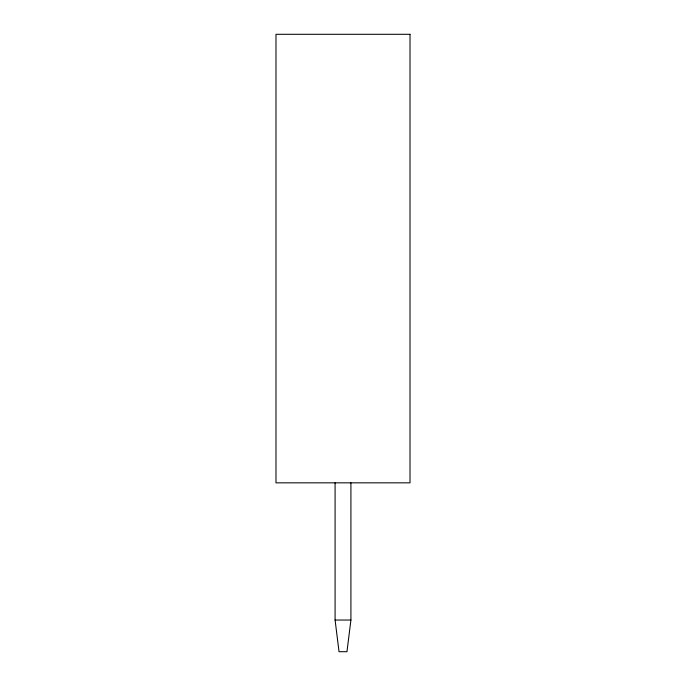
<?xml version="1.0" encoding="UTF-8"?>
<svg xmlns="http://www.w3.org/2000/svg" width="686" height="686" viewBox="0 0 686 686"><rect width="100%" height="100%" fill="white"/><g stroke="black" fill="none" stroke-linecap="round" stroke-linejoin="round"><path stroke-width="1.03" d="M350.915 482.841L350.915 620.041L346.962 651.7L339.038 651.7L335.085 620.041L335.085 482.841M335.085 620.041L350.915 620.041M410.014 34.3L275.986 34.3L275.986 482.841L410.014 482.841L410.014 34.3"/></g></svg>
